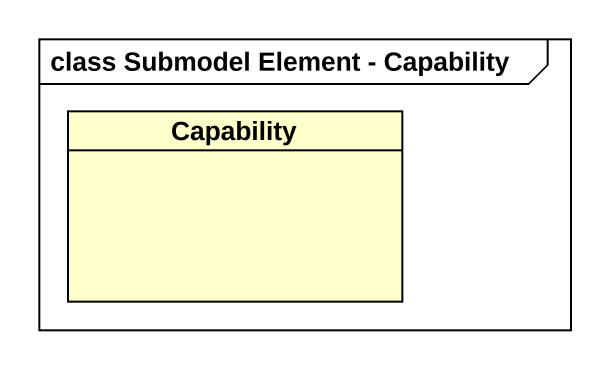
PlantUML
@startuml
mainframe class Submodel Element - Capability
hide circle
hide empty members
class Capability
@enduml
